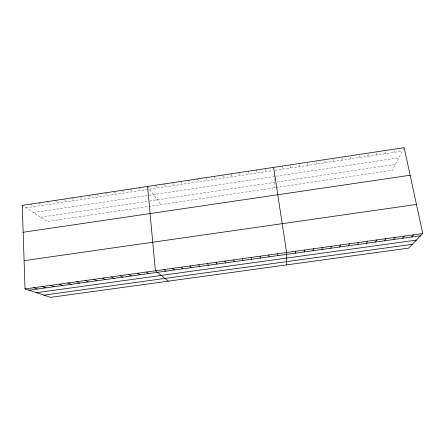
<?xml version="1.0" encoding="UTF-8"?>
<svg xmlns="http://www.w3.org/2000/svg" width="445" height="445" viewBox="0 0 445 445"><rect width="100%" height="100%" fill="white"/><g stroke="black" fill="none" stroke-linecap="round" stroke-linejoin="round"><path stroke-width="0.33" stroke-dasharray="2.23 1.67" d="M290.674 167.926L290.752 164.8M299.151 166.647L299.357 163.504M307.64 165.368L307.979 162.197M316.15 164.088L316.618 160.89M324.683 162.798L325.278 159.583M333.238 161.507L333.961 158.27M341.81 160.217L342.667 156.952M350.399 158.921L351.389 155.633M359.015 157.625L360.133 154.309M367.648 156.323L368.899 152.985M376.298 155.016L377.688 151.656M384.97 153.709L386.494 150.327M393.664 152.396L395.327 148.992M403.876 148.224L392.345 170.274L47.259 221.477L22.25 205.401M26.027 207.832L273.141 170.569M275.088 170.279L402.38 151.083M33.442 212.593L274.137 176.504M276.184 176.198L398.865 157.803M40.645 217.227L148.168 201.196M149.487 200.995L274.47 182.361M277.118 181.966L395.46 164.316M30.471 204.16L34.132 206.608M38.709 202.914L42.258 205.384M46.964 201.663L50.402 204.155M55.241 200.411L58.562 202.926M63.535 199.16L66.739 201.691M71.851 197.903L74.938 200.456M80.189 196.64L83.159 199.215M88.544 195.377L91.397 197.975M96.921 194.109L99.652 196.729M105.315 192.841L107.929 195.483M113.731 191.572L116.228 194.231M122.164 190.293L124.544 192.974M130.619 189.014L132.877 191.723M139.096 187.734L141.232 190.46M147.59 186.449L160.906 204.617M155.856 185.198L157.753 187.968M164.138 183.946L165.918 186.739M172.443 182.689L174.101 185.504M180.765 181.432L182.305 184.269M189.108 180.169L190.527 183.029M197.469 178.907L198.765 181.788M205.851 177.638L207.025 180.542M214.251 176.37L215.302 179.291M222.672 175.096L223.601 178.039M231.116 173.823L231.917 176.787M239.571 172.543L240.256 175.53M248.054 171.258L248.61 174.268M256.554 169.973L256.982 173.005M265.075 168.683L265.376 171.742M274.025 174.535L274.776 187.718M282.175 166.102L282.225 169.2"/><path stroke-width="0.67" d="M286.491 264.914L286.602 252.51L273.614 167.392M295.369 253.172L295.524 251.264M304.174 251.948L304.463 250.023M312.996 250.724L313.43 248.772M321.846 249.495L322.419 247.52M330.713 248.26L331.425 246.269M339.602 247.025L340.458 245.011M348.513 245.79L349.509 243.749M357.446 244.55L358.587 242.486M366.402 243.304L367.681 241.218M375.374 242.058L376.804 239.95M384.374 240.806L385.949 238.676M393.397 239.549L395.116 237.402M402.436 238.292L404.305 236.123M411.503 237.035L413.516 234.838M422.75 233.553L408.566 248.126L50.647 297.349L25.042 288.922L22.25 205.401L404.177 147.651L422.75 233.553L25.042 288.922M23.146 232.268L410.14 175.241M24.097 260.653L416.453 204.439M28.919 290.201L420.592 235.772M36.523 292.699L416.37 240.111M43.894 295.124L412.293 244.299M33.581 287.731L37.336 289.028M42.142 286.541L45.774 287.859M50.724 285.345L54.234 286.68M59.33 284.149L62.712 285.501M67.951 282.948L71.211 284.322M76.596 281.746L79.733 283.137M85.268 280.539L88.271 281.952M93.956 279.327L96.838 280.762M102.662 278.114L105.415 279.571M111.395 276.901L114.02 278.375M120.15 275.683L122.642 277.174M128.922 274.459L131.286 275.972M137.716 273.236L139.953 274.771M146.538 272.006L148.641 273.564M168.382 281.157L155.377 270.777L147.59 186.449M163.977 269.581L165.824 271.177M172.599 268.38L174.312 269.993M181.243 267.178L182.828 268.813M189.904 265.971L191.361 267.629M198.587 264.758L199.916 266.438M207.292 263.551L208.488 265.248M216.02 262.333L217.082 264.052M224.769 261.115L225.698 262.856M233.536 259.897L234.331 261.654M242.325 258.673L242.992 260.453M251.141 257.444L251.67 259.246M259.975 256.214L260.364 258.039M268.83 254.979L269.086 256.826M277.702 253.745L277.825 255.614"/></g></svg>
